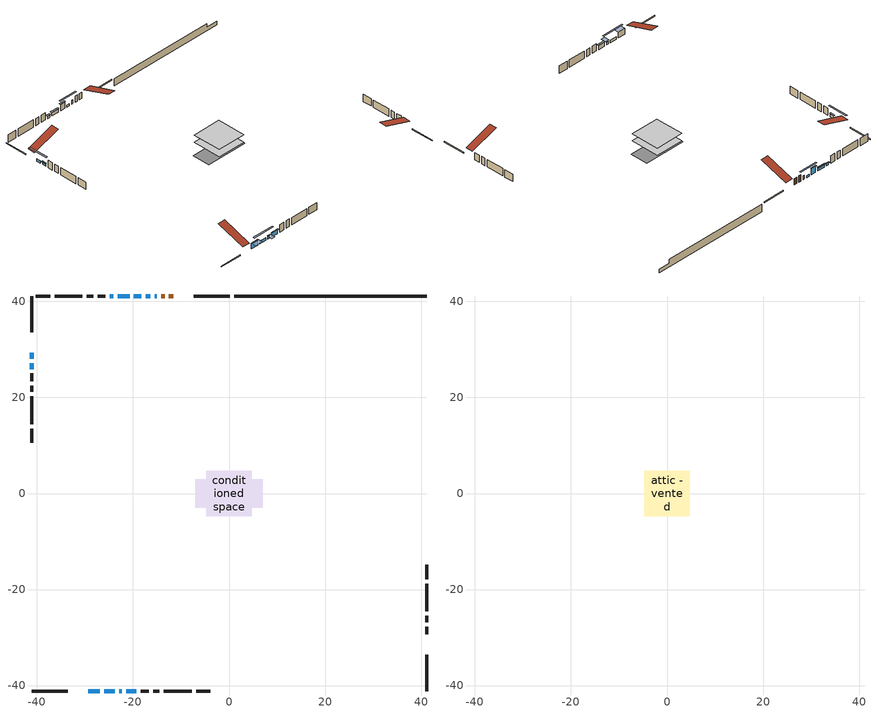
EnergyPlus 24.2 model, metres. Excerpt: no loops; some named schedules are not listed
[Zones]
conditioned space
 floor outside (Floor1 construction): -0.81,-0.81 -0.81,0.81 0.81,0.81 0.81,-0.81 z0.79
 floor adiabatic (AdiabaticFloorConstruction): -4.78,-4.78 -4.78,4.78 4.78,4.78 4.78,-4.78 z0.79
 floor foundation (Slab1 construction): -7.03,-2.98 -7.03,2.98 7.03,2.98 7.03,-2.98 z-1.65
 wall outside (RimJoist1 construction): 0.18,41.14 -7.33,41.14 / -41.14,-41.14 -33.63,-41.14 / -41.14,41.14 -41.14,33.63 / 41.14,-41.14 41.14,-33.63 z0.79:1.09
 wall outside (AdiabaticWallConstruction 1): -11.64,41.14 -12.5,41.14 / -13.43,41.14 -14.1,41.14 z0.79:2.82
 wall outside (AdiabaticWallConstruction): -29.32,-41.14 -26.93,-41.14 z0.79:2.72; -15.03,41.14 -15.45,41.14 z0.79:2.01; -16.38,41.14 -17.34,41.14 z0.79:1.43; -26.01,-41.14 -23.82,-41.14 z0.79:1.65; -41.14,29.32 -41.14,28.08 z0.79:1.58; -22.9,-41.14 -22.34,-41.14 z0.79:1.71; -18.27,41.14 -19.8,41.14 z0.79:2.82; -20.72,41.14 -23.21,41.14 z0.79:1.83; -24.14,41.14 -24.85,41.14 z0.79:1.5; -21.41,-41.14 -19.27,-41.14 z0.79:2.06; -41.14,27.15 -41.14,25.93 z0.79:1.68
 wall outside (Wall1 construction): -25.78,41.14 -27.38,41.14 / -18.35,-41.14 -16.74,-41.14 / -41.14,25 -41.14,23.4 / 41.14,-29.32 41.14,-27.72 z0.79:3.23
 wall outside (Wall2 construction): -28.31,41.14 -29.6,41.14 / -15.81,-41.14 -14.52,-41.14 / -41.14,22.47 -41.14,21.18 / 41.14,-26.79 41.14,-25.5 z0.79:3.23
 wall outside (Wall3 construction): -30.53,41.14 -36.34,41.14 / -13.59,-41.14 -7.79,-41.14 / -41.14,20.25 -41.14,14.44 / 41.14,-24.57 41.14,-18.76 z0.79:3.23
 wall outside (Wall4 construction): -37.27,41.14 -40.21,41.14 / -6.86,-41.14 -3.91,-41.14 / -41.14,13.51 -41.14,10.57 / 41.14,-17.83 41.14,-14.89 z0.79:3.23
 wall foundation (FoundationWall1 construction): 1.11,41.14,-1.65 1.11,41.14,0.79 37.14,41.14,0.79 37.14,41.14,-0.42 41.14,41.14,-0.42 41.14,41.14,-1.65
 window (WindowConstruction): -29.32,-41.14 -26.93,-41.14 z0.79:2.72
 window (WindowConstruction 10): -15.03,41.14 -15.45,41.14 z0.79:2.01
 window (WindowConstruction 7): -16.38,41.14 -17.34,41.14 z0.79:1.42
 window (WindowConstruction 8): -26.01,-41.14 -23.82,-41.14 z0.79:1.65
 window (WindowConstruction 9): -41.14,29.32 -41.14,28.08 z0.79:1.58
 window (WindowConstruction 6): -22.89,-41.14 -22.34,-41.14 z0.79:1.7
 window (WindowConstruction 1): -18.27,41.14 -19.8,41.14 z0.79:2.82
 window (WindowConstruction 2): -20.72,41.14 -23.21,41.14 z0.79:1.83
 window (WindowConstruction 3): -24.14,41.14 -24.85,41.14 z0.79:1.5
 window (WindowConstruction 4): -21.41,-41.14 -19.28,-41.14 z0.79:2.06
 window (WindowConstruction 5): -41.14,27.15 -41.14,25.93 z0.79:1.68
 door (Door): -11.64,41.14 -12.5,41.14 z0.79:2.82
 door (Door 1): -13.43,41.14 -14.1,41.14 z0.79:2.82
 ceiling adiabatic (AdiabaticFloorConstruction): 4.78,-4.78 4.78,4.78 -4.78,4.78 -4.78,-4.78 z0.79
attic - vented
 floor to conditioned space (Floor2 construction Reversed): -4.78,-4.78 -4.78,4.78 4.78,4.78 4.78,-4.78 z3.23
 roof outside (Roof1 construction): -10.71,41.14,3.23 -10.71,31.82,6.33 -8.26,31.82,6.33 -8.26,41.14,3.23; -30.25,-41.14,3.23 -30.25,-31.82,6.33 -32.71,-31.82,6.33 -32.71,-41.14,3.23; -41.14,30.25,3.23 -31.82,30.25,6.33 -31.82,32.71,6.33 -41.14,32.71,3.23; 41.14,-30.25,3.23 31.82,-30.25,6.33 31.82,-32.71,6.33 41.14,-32.71,3.23
shading: -26.89,-41.14 -29.37,-41.14 -29.37,-42.85 -26.89,-42.85 z2.77; -19.98,41.14 -13.74,41.14 -13.74,41.55 -19.98,41.55 z4.06; -21.18,-41.14 -28.65,-41.14 -28.65,-41.55 -21.18,-41.55 z4.29; -41.14,25.44 -41.14,31.96 -41.55,31.96 -41.55,25.44 z4.22; -22.04,-41.14 -23.19,-41.14 -23.19,-42.87 -22.04,-42.87 z2; -20,41.14 -18.07,41.14 -18.07,41.55 -20,41.55 z3.02; -23.41,41.14 -20.52,41.14 -20.52,41.55 -23.41,41.55 z2.03; -25.05,41.14 -23.94,41.14 -23.94,41.55 -25.05,41.55 z1.7; -19.07,-41.14 -21.61,-41.14 -21.61,-41.55 -19.07,-41.55 z2.26; -41.14,25.73 -41.14,27.35 -41.55,27.35 -41.55,25.73 z1.88
[Building]
Building 1: Terrain=Suburbs
[Site:Location]
Erieau AUT_ON: Latitude {deg}=42.25; Longitude {deg}=-81.9; Time Zone {hr}=-5; Elevation {m}=178; Keep Site Location Information=Yes
[Site:GroundTemperature:Shallow]
5.2292, 3.30147, 3.1471, 4.0619, 7.73432, 11.3896, 14.5586, 16.5661, 16.7366, 15.1039, 12.0157, 8.47254
[Site:WaterMainsTemperature]
Calculation Method=Schedule; Temperature Schedule=mains temperature schedule
[Material] Roughness=Rough; Thermal Absorptance=0.9
Name | Thickness {m} | Conductivity {W/m-K} | Density {kg/m3} | Specific Heat {J/kg-K} | Solar Absorptance | Visible Absorptance
asphalt or fiberglass shingles | 0.00635 | 0.162714 | 1121.4 | 1465.45 | 0.4 | 0.4
ceiling stud and cavity | 0.1397 | 0.0760664 | 65.682 | 1177.47 | 0.7 | 0.7
concrete 4.0 in. | 0.1016 | 1.803125 | 2242.8 | 837.4 | 0.7 | 0.7
concrete 8.0 in. | 0.2032 | 1.803125 | 2242.8 | 837.4 | 0.7 | 0.7
door material | 0.04445 | 0.0451087 | 512.64 | 1214.23 | 0.7 | 0.7
exterior vertical ins | 0.010403 | 0.029427 | 32.04 | 1214.23 | 0.7 | 0.7
floor covering | 0.0127 | 0.0433444 | 54.468 | 1339.84 | 0.6 | 0.6
floor rigid ins | 0.051816 | 0.029427 | 32.04 | 1214.23 | 0.7 | 0.7
floor rigid ins 1; wall rigid ins | 0.512978 | 0.029427 | 32.04 | 1214.23 | 0.7 | 0.7
floor stud and cavity | 0.1397 | 0.226551 | 92.3553 | 1139.71 | 0.7 | 0.7
floor stud and cavity 1 | 0.1397 | 1.75129 | 37.0049 | 1207.88 | 0.7 | 0.7
furniture material conditioned space 1 | 0.1524 | 0.115458 | 640.8 | 1214.23 | 0.6 | 0.6
gypsum board | 0.0127 | 0.160291 | 801 | 837.4 | 0.6 | 0.6
gypsum board 1 | 0.0127 | 0.160291 | 801 | 837.4 | 0.7 | 0.7
osb sheathing 0.5 in. | 0.0127 | 0.115458 | 512.64 | 1214.23 | 0.7 | 0.7
osb sheathing 0.75 in. | 0.01905 | 0.115458 | 512.64 | 1214.23 | 0.7 | 0.7
osb sheathing 2.0 in. | 0.0508 | 0.115458 | 512.64 | 1214.23 | 0.7 | 0.7
rim joist stud and cavity | 0.0508 | 0.0296634 | 125.044 | 1163.47 | 0.6 | 0.6
wall stud and cavity | 0.1397 | 0.113179 | 139.0536 | 1170.24 | 0.7 | 0.7
wall stud and cavity 1 | 0.1397 | 0.0912985 | 139.0536 | 1170.24 | 0.7 | 0.7
wall stud and cavity 2 | 0.1397 | 0.0944506 | 139.0536 | 1170.24 | 0.7 | 0.7
wall stud and cavity 3 | 0.1397 | 0.092644 | 139.0536 | 1170.24 | 0.7 | 0.7
wall stud and cavity 4 | 0.0889 | 0.380278 | 52.3479 | 1209.89 | 0.7 | 0.7
wall stud and cavity 5 | 0.0889 | 0.391764 | 83.0341 | 1211.67 | 0.7 | 0.7
wood siding | 0.0254 | 0.102417 | 544.68 | 1172.36 | 0.4 | 0.4
wood siding 1; wood siding 2; wood siding 3 | 0.0254 | 0.102417 | 544.68 | 1172.36 | 0.7 | 0.7
[WindowMaterial:SimpleGlazingSystem]
Name | U-Factor {W/m2-K} | Solar Heat Gain Coefficient
WindowMaterial | 2.87647 | 0.71
WindowMaterial 1 | 2.98606 | 0.58
WindowMaterial 10 | 2.986628 | 0.6
WindowMaterial 2 | 2.2729 | 0.55
WindowMaterial 3 | 2.62664 | 0.42
WindowMaterial 4 | 2.37454 | 0.52
WindowMaterial 5 | 2.30924 | 0.54
WindowMaterial 6 | 2.33479 | 0.56
WindowMaterial 7 | 2.546583 | 0.45
WindowMaterial 8 | 2.333658 | 0.53
WindowMaterial 9 | 2.21896 | 0.6
[Construction]
AdiabaticFloorConstruction: floor stud and cavity 1, floor rigid ins 1, osb sheathing 0.75 in., floor covering
AdiabaticWallConstruction: wood siding 2, wall rigid ins, wall stud and cavity 4, gypsum board
AdiabaticWallConstruction 1: wood siding 3, wall rigid ins, wall stud and cavity 4, gypsum board
Door; Door 1: door material
Floor1 construction: floor stud and cavity, floor rigid ins, osb sheathing 0.75 in., floor covering
Floor2 construction Reversed: gypsum board, ceiling stud and cavity
FoundationWall1 construction: concrete 8.0 in., gypsum board 1
furniture construction conditioned space 1: furniture material conditioned space 1
PartitionWallConstruction: gypsum board, wall stud and cavity 5, gypsum board
RimJoist1 construction: wood siding 1, osb sheathing 2.0 in., rim joist stud and cavity
Roof1 construction: asphalt or fiberglass shingles
Slab1 construction: concrete 4.0 in.
Wall1 construction: wood siding, osb sheathing 0.5 in., wall stud and cavity, gypsum board
Wall2 construction: wood siding, osb sheathing 0.5 in., wall stud and cavity 1, gypsum board
Wall3 construction: wood siding, osb sheathing 0.5 in., wall stud and cavity 2, gypsum board
Wall4 construction: wood siding, osb sheathing 0.5 in., wall stud and cavity 3, gypsum board
WindowConstruction: WindowMaterial
WindowConstruction 1: WindowMaterial 1
WindowConstruction 10: WindowMaterial 10
WindowConstruction 2: WindowMaterial 2
WindowConstruction 3: WindowMaterial 3
WindowConstruction 4: WindowMaterial 4
WindowConstruction 5: WindowMaterial 5
WindowConstruction 6: WindowMaterial 6
WindowConstruction 7: WindowMaterial 7
WindowConstruction 8: WindowMaterial 8
WindowConstruction 9: WindowMaterial 9
[Zone] Multiplier=1; Part of Total Floor Area=Yes
Name | Volume {m3}
attic - vented | 46.107
conditioned space | 427.2
[Space]
Name | Zone | Volume {m3}
attic - vented 1 | attic - vented | 46.107
conditioned space 1 | conditioned space | 427.2
[ZoneInfiltration:EffectiveLeakageArea]
infil attic - vented 1: Zone or Space=attic - vented 1; Schedule=Always On Discrete; Effective Air Leakage Area {cm2}=4390.56; Stack Coefficient=0.000215925; Wind Coefficient=9.92822e-06
[ZoneMixing]
whole house fan mix: Zone or Space=attic - vented; Schedule=Always On Continuous; Design Flow Rate Calculation Method=Flow/Zone; Design Flow Rate {m3/s}=0; Source Zone or Space=conditioned space
[SurfaceProperty:ExposedFoundationPerimeter]
Slab1: Exposed Perimeter Calculation Method=TotalExposedPerimeter; Total Exposed Perimeter {m}=40.032
[InternalMass] Zone or ZoneList=conditioned space; Space or SpaceList=conditioned space 1
Name | Construction | Surface Area {m2}
furniture mass conditioned space 1 | furniture construction conditioned space 1 | 71.1282
partition wall mass | PartitionWallConstruction | 177.821
[Lights]
interior lighting: Zone or ZoneList or Space or SpaceList=conditioned space 1; Schedule=interior lighting schedule; Design Level Calculation Method=LightingLevel; Lighting Level {W}=343.2; Return Air Fraction=0; Fraction Radiant=0.6; Fraction Visible=0.2; Fraction Replaceable=1
[People]
occupants: Zone or ZoneList or Space or SpaceList=conditioned space 1; Number of People Schedule=occupants schedule; Number of People Calculation Method=People; Number of People=3; Fraction Radiant=0.314171; Sensible Heat Fraction=0.56303; Activity Level Schedule=occupants activity schedule; Carbon Dioxide Generation Rate {m3/s-W}=0; Enable ASHRAE 55 Comfort Warnings=No; Mean Radiant Temperature Calculation Type=EnclosureAveraged
[ElectricEquipment] Zone or ZoneList or Space or SpaceList=conditioned space 1; Design Level Calculation Method=EquipmentLevel
Name | Schedule | Design Level {W} | Fraction Latent | Fraction Radiant | Fraction Lost
clothes dryer | clothes dryer schedule | 140.772 | 0.015 | 0.081 | 0.85
clothes washer | clothes washer schedule | 32.1985 | 0.03 | 0.162 | 0.7
cooking range | cooking range schedule | 215.147 | 0.08 | 0.432 | 0.2
dishwasher | dishwasher schedule | 66.8632 | 0.3 | 0.18 | 0.4
fridge | fridge schedule | 72.9452 | 0 | 0.6 | 0
mech vent bath fan 0 | mech vent bath fan 0 schedule | 50.2 | 0 | 0 | 1
mech vent house fan | mech vent house fan schedule | 0 | 0 | 0 | 1
mech vent house fan cfis | mech vent house fan cfis schedule | 0 | 0 | 0 | 0
mech vent range fan 0 | mech vent range fan 0 schedule | 57 | 0 | 0 | 1
misc plug loads | misc plug loads schedule | 494.7 | 0.045 | 0.513 | 0.1
whole house fan | Always On Discrete | 0 | 0 | 0 | 1
[OtherEquipment] Zone or ZoneList or Space or SpaceList=conditioned space 1; Design Level Calculation Method=EquipmentLevel
Name | Fuel Type | Schedule | Design Level {W} | Fraction Latent | Fraction Radiant | Fraction Lost
clothes dryer 1 | Electricity | clothes dryer schedule | 0 | 0.015 | 0.081 | 0.85
cooking range 1 | Electricity | cooking range schedule | 0 | 0.08 | 0.432 | 0.2
general water use latent | None | general water use schedule | 62.594 | 1 | 0 | 0
general water use sensible | None | general water use schedule | -61.6891 | 0 | 0.6 | 0
mech vent house fan latent load | None | Always On Discrete | 0 | 1 | 0 | 0
mech vent house fan sensible load | None | Always On Discrete | 0 | 0 | 0 | 0
water heater energy adjustment1 | NaturalGas | Always On Discrete | 0.01 | 0 | 0 | 1
[ZoneInfiltration:DesignFlowRate] Zone or ZoneList or Space or SpaceList=conditioned space 1; Schedule=Always On Discrete; Design Flow Rate Calculation Method=Flow/Zone; Design Flow Rate {m3/s}=0
infil flow; natural vent flow; whole house fan flow
[Foundation:Kiva]
Foundation Kiva 1: Initial Indoor Air Temperature {C}=18; Wall Height Above Grade {m}=0.789981; Wall Depth Below Slab {m}=0.2032; Custom Block Material Name 1=exterior vertical ins; Custom Block Depth 1 {m}=2.43998; Custom Block X Position 1 {m}=0.2159; Custom Block Z Position 1 {m}=0
[Foundation:Kiva:Settings]
Soil Conductivity {W/m-K}=0.849921; Soil Density {kg/m3}=1842.3; Soil Specific Heat {J/kg-K}=418.7; Ground Solar Absorptivity=0.9; Ground Thermal Absorptivity=0.9; Ground Surface Roughness {m}=0.03; Far-Field Width {m}=40; Deep-Ground Boundary Condition=ZeroFlux; Deep-Ground Depth {m}=40; Minimum Cell Dimension {m}=0.2; Maximum Cell Growth Coefficient=3; Simulation Timestep=Timestep
[Exterior:Lights]
exterior lighting: Schedule=exterior lighting schedule; Design Level {W}=75.6
[Schedule:Constant]
Name | Hourly Value
Always On Continuous; mech vent house fan schedule; mech vent house fan cfis schedule; Always On Discrete | 1
occupants activity schedule | 117.228
fridge schedule | 0
[Schedule:Week:Daily]
interior lighting schedule Week Rule - Jan1-Jan27: interior lighting schedule day, interior lighting schedule day, interior lighting schedule day, interior lighting schedule day, interior lighting schedule day, interior lighting schedule day, interior lighting schedule day, interior lighting schedule default day, interior lighting schedule default day, interior lighting schedule default day, interior lighting schedule default day, interior lighting schedule default day
interior lighting schedule Week Rule - Jan28-Feb3: interior lighting schedule day, interior lighting schedule day, interior lighting schedule day, interior lighting schedule day, interior lighting schedule day 1, interior lighting schedule day 1, interior lighting schedule day 1, interior lighting schedule default day, interior lighting schedule default day, interior lighting schedule default day, interior lighting schedule default day, interior lighting schedule default day
interior lighting schedule Week Rule - Feb4-Feb24: interior lighting schedule day 1, interior lighting schedule day 1, interior lighting schedule day 1, interior lighting schedule day 1, interior lighting schedule day 1, interior lighting schedule day 1, interior lighting schedule day 1, interior lighting schedule default day, interior lighting schedule default day, interior lighting schedule default day, interior lighting schedule default day, interior lighting schedule default day
interior lighting schedule Week Rule - Feb25-Mar3: interior lighting schedule day 1, interior lighting schedule day 1, interior lighting schedule day 1, interior lighting schedule day 1, interior lighting schedule day 2, interior lighting schedule day 2, interior lighting schedule day 2, interior lighting schedule default day, interior lighting schedule default day, interior lighting schedule default day, interior lighting schedule default day, interior lighting schedule default day
interior lighting schedule Week Rule - Mar4-Mar31: interior lighting schedule day 2, interior lighting schedule day 2, interior lighting schedule day 2, interior lighting schedule day 2, interior lighting schedule day 2, interior lighting schedule day 2, interior lighting schedule day 2, interior lighting schedule default day, interior lighting schedule default day, interior lighting schedule default day, interior lighting schedule default day, interior lighting schedule default day
interior lighting schedule Week Rule - Apr1-Apr28: interior lighting schedule day 3, interior lighting schedule day 3, interior lighting schedule day 3, interior lighting schedule day 3, interior lighting schedule day 3, interior lighting schedule day 3, interior lighting schedule day 3, interior lighting schedule default day, interior lighting schedule default day, interior lighting schedule default day, interior lighting schedule default day, interior lighting schedule default day
interior lighting schedule Week Rule - Apr29-May5: interior lighting schedule day 3, interior lighting schedule day 3, interior lighting schedule day 4, interior lighting schedule day 4, interior lighting schedule day 4, interior lighting schedule day 4, interior lighting schedule day 4, interior lighting schedule default day, interior lighting schedule default day, interior lighting schedule default day, interior lighting schedule default day, interior lighting schedule default day
interior lighting schedule Week Rule - May6-May26: interior lighting schedule day 4, interior lighting schedule day 4, interior lighting schedule day 4, interior lighting schedule day 4, interior lighting schedule day 4, interior lighting schedule day 4, interior lighting schedule day 4, interior lighting schedule default day, interior lighting schedule default day, interior lighting schedule default day, interior lighting schedule default day, interior lighting schedule default day
interior lighting schedule Week Rule - May27-Jun2: interior lighting schedule day 4, interior lighting schedule day 4, interior lighting schedule day 4, interior lighting schedule day 4, interior lighting schedule day 4, interior lighting schedule day 5, interior lighting schedule day 5, interior lighting schedule default day, interior lighting schedule default day, interior lighting schedule default day, interior lighting schedule default day, interior lighting schedule default day
interior lighting schedule Week Rule - Jun3-Jun30: interior lighting schedule day 5, interior lighting schedule day 5, interior lighting schedule day 5, interior lighting schedule day 5, interior lighting schedule day 5, interior lighting schedule day 5, interior lighting schedule day 5, interior lighting schedule default day, interior lighting schedule default day, interior lighting schedule default day, interior lighting schedule default day, interior lighting schedule default day
interior lighting schedule Week Rule - Jul1-Jul28: interior lighting schedule day 6, interior lighting schedule day 6, interior lighting schedule day 6, interior lighting schedule day 6, interior lighting schedule day 6, interior lighting schedule day 6, interior lighting schedule day 6, interior lighting schedule default day, interior lighting schedule default day, interior lighting schedule default day, interior lighting schedule default day, interior lighting schedule default day
interior lighting schedule Week Rule - Jul29-Aug4: interior lighting schedule day 6, interior lighting schedule day 6, interior lighting schedule day 6, interior lighting schedule day 7, interior lighting schedule day 7, interior lighting schedule day 7, interior lighting schedule day 7, interior lighting schedule default day, interior lighting schedule default day, interior lighting schedule default day, interior lighting schedule default day, interior lighting schedule default day
interior lighting schedule Week Rule - Aug5-Aug25: interior lighting schedule day 7, interior lighting schedule day 7, interior lighting schedule day 7, interior lighting schedule day 7, interior lighting schedule day 7, interior lighting schedule day 7, interior lighting schedule day 7, interior lighting schedule default day, interior lighting schedule default day, interior lighting schedule default day, interior lighting schedule default day, interior lighting schedule default day
interior lighting schedule Week Rule - Aug26-Sep1: interior lighting schedule day 7, interior lighting schedule day 7, interior lighting schedule day 7, interior lighting schedule day 7, interior lighting schedule day 7, interior lighting schedule day 7, interior lighting schedule day 8, interior lighting schedule default day, interior lighting schedule default day, interior lighting schedule default day, interior lighting schedule default day, interior lighting schedule default day
interior lighting schedule Week Rule - Sep2-Sep29: interior lighting schedule day 8, interior lighting schedule day 8, interior lighting schedule day 8, interior lighting schedule day 8, interior lighting schedule day 8, interior lighting schedule day 8, interior lighting schedule day 8, interior lighting schedule default day, interior lighting schedule default day, interior lighting schedule default day, interior lighting schedule default day, interior lighting schedule default day
interior lighting schedule Week Rule - Sep30-Oct6: interior lighting schedule day 8, interior lighting schedule day 9, interior lighting schedule day 9, interior lighting schedule day 9, interior lighting schedule day 9, interior lighting schedule day 9, interior lighting schedule day 9, interior lighting schedule default day, interior lighting schedule default day, interior lighting schedule default day, interior lighting schedule default day, interior lighting schedule default day
interior lighting schedule Week Rule - Oct7-Oct27: interior lighting schedule day 9, interior lighting schedule day 9, interior lighting schedule day 9, interior lighting schedule day 9, interior lighting schedule day 9, interior lighting schedule day 9, interior lighting schedule day 9, interior lighting schedule default day, interior lighting schedule default day, interior lighting schedule default day, interior lighting schedule default day, interior lighting schedule default day
interior lighting schedule Week Rule - Oct28-Nov3: interior lighting schedule day 9, interior lighting schedule day 9, interior lighting schedule day 9, interior lighting schedule day 9, interior lighting schedule day 10, interior lighting schedule day 10, interior lighting schedule day 10, interior lighting schedule default day, interior lighting schedule default day, interior lighting schedule default day, interior lighting schedule default day, interior lighting schedule default day
interior lighting schedule Week Rule - Nov4-Nov24: interior lighting schedule day 10, interior lighting schedule day 10, interior lighting schedule day 10, interior lighting schedule day 10, interior lighting schedule day 10, interior lighting schedule day 10, interior lighting schedule day 10, interior lighting schedule default day, interior lighting schedule default day, interior lighting schedule default day, interior lighting schedule default day, interior lighting schedule default day
interior lighting schedule Week Rule - Nov25-Dec1: interior lighting schedule day 10, interior lighting schedule day 10, interior lighting schedule day 10, interior lighting schedule day 10, interior lighting schedule day 10, interior lighting schedule day 10, interior lighting schedule day 11, interior lighting schedule default day, interior lighting schedule default day, interior lighting schedule default day, interior lighting schedule default day, interior lighting schedule default day
interior lighting schedule Week Rule - Dec2-Dec31: interior lighting schedule day 11, interior lighting schedule day 11, interior lighting schedule day 11, interior lighting schedule day 11, interior lighting schedule day 11, interior lighting schedule day 11, interior lighting schedule day 11, interior lighting schedule default day, interior lighting schedule default day, interior lighting schedule default day, interior lighting schedule default day, interior lighting schedule default day
occupants schedule Week Rule - Jan1-Dec31: occupants schedule day, occupants schedule day, occupants schedule day, occupants schedule day, occupants schedule day, occupants schedule day, occupants schedule day, occupants schedule default day, occupants schedule default day, occupants schedule default day, occupants schedule default day, occupants schedule default day
clothes dryer schedule Week Rule - Jan1-Dec31: clothes dryer schedule day, clothes dryer schedule day, clothes dryer schedule day, clothes dryer schedule day, clothes dryer schedule day, clothes dryer schedule day, clothes dryer schedule day, clothes dryer schedule default day, clothes dryer schedule default day, clothes dryer schedule default day, clothes dryer schedule default day, clothes dryer schedule default day
clothes washer schedule Week Rule - Jan1-Dec31: clothes washer schedule day, clothes washer schedule day, clothes washer schedule day, clothes washer schedule day, clothes washer schedule day, clothes washer schedule day, clothes washer schedule day, clothes washer schedule default day, clothes washer schedule default day, clothes washer schedule default day, clothes washer schedule default day, clothes washer schedule default day
cooking range schedule Week Rule - Jan1-Dec31: cooking range schedule day, cooking range schedule day, cooking range schedule day, cooking range schedule day, cooking range schedule day, cooking range schedule day, cooking range schedule day, cooking range schedule default day, cooking range schedule default day, cooking range schedule default day, cooking range schedule default day, cooking range schedule default day
dishwasher schedule Week Rule - Jan1-Dec31: dishwasher schedule day, dishwasher schedule day, dishwasher schedule day, dishwasher schedule day, dishwasher schedule day, dishwasher schedule day, dishwasher schedule day, dishwasher schedule default day, dishwasher schedule default day, dishwasher schedule default day, dishwasher schedule default day, dishwasher schedule default day
mech vent bath fan 0 schedule Week Rule - Jan1-Dec31: mech vent bath fan 0 schedule day, mech vent bath fan 0 schedule day, mech vent bath fan 0 schedule day, mech vent bath fan 0 schedule day, mech vent bath fan 0 schedule day, mech vent bath fan 0 schedule day, mech vent bath fan 0 schedule day, mech vent bath fan 0 schedule default day, mech vent bath fan 0 schedule default day, mech vent bath fan 0 schedule default day, mech vent bath fan 0 schedule default day, mech vent bath fan 0 schedule default day
mech vent range fan 0 schedule Week Rule - Jan1-Dec31: mech vent range fan 0 schedule day, mech vent range fan 0 schedule day, mech vent range fan 0 schedule day, mech vent range fan 0 schedule day, mech vent range fan 0 schedule day, mech vent range fan 0 schedule day, mech vent range fan 0 schedule day, mech vent range fan 0 schedule default day, mech vent range fan 0 schedule default day, mech vent range fan 0 schedule default day, mech vent range fan 0 schedule default day, mech vent range fan 0 schedule default day
misc plug loads schedule Week Rule - Jan1-Dec31: misc plug loads schedule day, misc plug loads schedule day, misc plug loads schedule day, misc plug loads schedule day, misc plug loads schedule day, misc plug loads schedule day, misc plug loads schedule day, misc plug loads schedule default day, misc plug loads schedule default day, misc plug loads schedule default day, misc plug loads schedule default day, misc plug loads schedule default day
general water use schedule Week Rule - Jan1-Dec31: general water use schedule day, general water use schedule day, general water use schedule day, general water use schedule day, general water use schedule day, general water use schedule day, general water use schedule day, general water use schedule default day, general water use schedule default day, general water use schedule default day, general water use schedule default day, general water use schedule default day
exterior lighting schedule Week Rule - Jan1-Jan27: exterior lighting schedule day, exterior lighting schedule day, exterior lighting schedule day, exterior lighting schedule day, exterior lighting schedule day, exterior lighting schedule day, exterior lighting schedule day, exterior lighting schedule default day, exterior lighting schedule default day, exterior lighting schedule default day, exterior lighting schedule default day, exterior lighting schedule default day
exterior lighting schedule Week Rule - Jan28-Feb3: exterior lighting schedule day, exterior lighting schedule day, exterior lighting schedule day, exterior lighting schedule day, exterior lighting schedule day 1, exterior lighting schedule day 1, exterior lighting schedule day 1, exterior lighting schedule default day, exterior lighting schedule default day, exterior lighting schedule default day, exterior lighting schedule default day, exterior lighting schedule default day
exterior lighting schedule Week Rule - Feb4-Feb24: exterior lighting schedule day 1, exterior lighting schedule day 1, exterior lighting schedule day 1, exterior lighting schedule day 1, exterior lighting schedule day 1, exterior lighting schedule day 1, exterior lighting schedule day 1, exterior lighting schedule default day, exterior lighting schedule default day, exterior lighting schedule default day, exterior lighting schedule default day, exterior lighting schedule default day
exterior lighting schedule Week Rule - Feb25-Mar3: exterior lighting schedule day 1, exterior lighting schedule day 1, exterior lighting schedule day 1, exterior lighting schedule day 1, exterior lighting schedule day 2, exterior lighting schedule day 2, exterior lighting schedule day 2, exterior lighting schedule default day, exterior lighting schedule default day, exterior lighting schedule default day, exterior lighting schedule default day, exterior lighting schedule default day
exterior lighting schedule Week Rule - Mar4-Mar31: exterior lighting schedule day 2, exterior lighting schedule day 2, exterior lighting schedule day 2, exterior lighting schedule day 2, exterior lighting schedule day 2, exterior lighting schedule day 2, exterior lighting schedule day 2, exterior lighting schedule default day, exterior lighting schedule default day, exterior lighting schedule default day, exterior lighting schedule default day, exterior lighting schedule default day
exterior lighting schedule Week Rule - Apr1-Apr28: exterior lighting schedule day 3, exterior lighting schedule day 3, exterior lighting schedule day 3, exterior lighting schedule day 3, exterior lighting schedule day 3, exterior lighting schedule day 3, exterior lighting schedule day 3, exterior lighting schedule default day, exterior lighting schedule default day, exterior lighting schedule default day, exterior lighting schedule default day, exterior lighting schedule default day
exterior lighting schedule Week Rule - Apr29-May5: exterior lighting schedule day 3, exterior lighting schedule day 3, exterior lighting schedule day 4, exterior lighting schedule day 4, exterior lighting schedule day 4, exterior lighting schedule day 4, exterior lighting schedule day 4, exterior lighting schedule default day, exterior lighting schedule default day, exterior lighting schedule default day, exterior lighting schedule default day, exterior lighting schedule default day
exterior lighting schedule Week Rule - May6-May26: exterior lighting schedule day 4, exterior lighting schedule day 4, exterior lighting schedule day 4, exterior lighting schedule day 4, exterior lighting schedule day 4, exterior lighting schedule day 4, exterior lighting schedule day 4, exterior lighting schedule default day, exterior lighting schedule default day, exterior lighting schedule default day, exterior lighting schedule default day, exterior lighting schedule default day
exterior lighting schedule Week Rule - May27-Jun2: exterior lighting schedule day 4, exterior lighting schedule day 4, exterior lighting schedule day 4, exterior lighting schedule day 4, exterior lighting schedule day 4, exterior lighting schedule day 5, exterior lighting schedule day 5, exterior lighting schedule default day, exterior lighting schedule default day, exterior lighting schedule default day, exterior lighting schedule default day, exterior lighting schedule default day
exterior lighting schedule Week Rule - Jun3-Jun30: exterior lighting schedule day 5, exterior lighting schedule day 5, exterior lighting schedule day 5, exterior lighting schedule day 5, exterior lighting schedule day 5, exterior lighting schedule day 5, exterior lighting schedule day 5, exterior lighting schedule default day, exterior lighting schedule default day, exterior lighting schedule default day, exterior lighting schedule default day, exterior lighting schedule default day
exterior lighting schedule Week Rule - Jul1-Jul28: exterior lighting schedule day 6, exterior lighting schedule day 6, exterior lighting schedule day 6, exterior lighting schedule day 6, exterior lighting schedule day 6, exterior lighting schedule day 6, exterior lighting schedule day 6, exterior lighting schedule default day, exterior lighting schedule default day, exterior lighting schedule default day, exterior lighting schedule default day, exterior lighting schedule default day
exterior lighting schedule Week Rule - Jul29-Aug4: exterior lighting schedule day 6, exterior lighting schedule day 6, exterior lighting schedule day 6, exterior lighting schedule day 7, exterior lighting schedule day 7, exterior lighting schedule day 7, exterior lighting schedule day 7, exterior lighting schedule default day, exterior lighting schedule default day, exterior lighting schedule default day, exterior lighting schedule default day, exterior lighting schedule default day
exterior lighting schedule Week Rule - Aug5-Aug25: exterior lighting schedule day 7, exterior lighting schedule day 7, exterior lighting schedule day 7, exterior lighting schedule day 7, exterior lighting schedule day 7, exterior lighting schedule day 7, exterior lighting schedule day 7, exterior lighting schedule default day, exterior lighting schedule default day, exterior lighting schedule default day, exterior lighting schedule default day, exterior lighting schedule default day
exterior lighting schedule Week Rule - Aug26-Sep1: exterior lighting schedule day 7, exterior lighting schedule day 7, exterior lighting schedule day 7, exterior lighting schedule day 7, exterior lighting schedule day 7, exterior lighting schedule day 7, exterior lighting schedule day 8, exterior lighting schedule default day, exterior lighting schedule default day, exterior lighting schedule default day, exterior lighting schedule default day, exterior lighting schedule default day
exterior lighting schedule Week Rule - Sep2-Sep29: exterior lighting schedule day 8, exterior lighting schedule day 8, exterior lighting schedule day 8, exterior lighting schedule day 8, exterior lighting schedule day 8, exterior lighting schedule day 8, exterior lighting schedule day 8, exterior lighting schedule default day, exterior lighting schedule default day, exterior lighting schedule default day, exterior lighting schedule default day, exterior lighting schedule default day
[Schedule:Year]
interior lighting schedule: interior lighting schedule Week Rule - Jan1-Jan27, 1, 1, 1, 27, interior lighting schedule Week Rule - Jan28-Feb3, 1, 28, 2, 3, interior lighting schedule Week Rule - Feb4-Feb24, 2, 4, 2, 24, interior lighting schedule Week Rule - Feb25-Mar3, 2, 25, 3, 3, interior lighting schedule Week Rule - Mar4-Mar31, 3, 4, 3, 31, interior lighting schedule Week Rule - Apr1-Apr28, 4, 1, 4, 28, interior lighting schedule Week Rule - Apr29-May5, 4, 29, 5, 5, interior lighting schedule Week Rule - May6-May26, 5, 6, 5, 26, interior lighting schedule Week Rule - May27-Jun2, 5, 27, 6, 2, interior lighting schedule Week Rule - Jun3-Jun30, 6, 3, 6, 30, interior lighting schedule Week Rule - Jul1-Jul28, 7, 1, 7, 28, interior lighting schedule Week Rule - Jul29-Aug4, 7, 29, 8, 4, interior lighting schedule Week Rule - Aug5-Aug25, 8, 5, 8, 25, interior lighting schedule Week Rule - Aug26-Sep1, 8, 26, 9, 1, interior lighting schedule Week Rule - Sep2-Sep29, 9, 2, 9, 29, interior lighting schedule Week Rule - Sep30-Oct6, 9, 30, 10, 6, interior lighting schedule Week Rule - Oct7-Oct27, 10, 7, 10, 27, interior lighting schedule Week Rule - Oct28-Nov3, 10, 28, 11, 3, interior lighting schedule Week Rule - Nov4-Nov24, 11, 4, 11, 24, interior lighting schedule Week Rule - Nov25-Dec1, 11, 25, 12, 1, interior lighting schedule Week Rule - Dec2-Dec31, 12, 2, 12, 31
occupants schedule: occupants schedule Week Rule - Jan1-Dec31, 1, 1, 12, 31
clothes dryer schedule: clothes dryer schedule Week Rule - Jan1-Dec31, 1, 1, 12, 31
clothes washer schedule: clothes washer schedule Week Rule - Jan1-Dec31, 1, 1, 12, 31
cooking range schedule: cooking range schedule Week Rule - Jan1-Dec31, 1, 1, 12, 31
dishwasher schedule: dishwasher schedule Week Rule - Jan1-Dec31, 1, 1, 12, 31
mech vent bath fan 0 schedule: mech vent bath fan 0 schedule Week Rule - Jan1-Dec31, 1, 1, 12, 31
mech vent range fan 0 schedule: mech vent range fan 0 schedule Week Rule - Jan1-Dec31, 1, 1, 12, 31
misc plug loads schedule: misc plug loads schedule Week Rule - Jan1-Dec31, 1, 1, 12, 31
general water use schedule: general water use schedule Week Rule - Jan1-Dec31, 1, 1, 12, 31
exterior lighting schedule: exterior lighting schedule Week Rule - Jan1-Jan27, 1, 1, 1, 27, exterior lighting schedule Week Rule - Jan28-Feb3, 1, 28, 2, 3, exterior lighting schedule Week Rule - Feb4-Feb24, 2, 4, 2, 24, exterior lighting schedule Week Rule - Feb25-Mar3, 2, 25, 3, 3, exterior lighting schedule Week Rule - Mar4-Mar31, 3, 4, 3, 31, exterior lighting schedule Week Rule - Apr1-Apr28, 4, 1, 4, 28, exterior lighting schedule Week Rule - Apr29-May5, 4, 29, 5, 5, exterior lighting schedule Week Rule - May6-May26, 5, 6, 5, 26, exterior lighting schedule Week Rule - May27-Jun2, 5, 27, 6, 2, exterior lighting schedule Week Rule - Jun3-Jun30, 6, 3, 6, 30, exterior lighting schedule Week Rule - Jul1-Jul28, 7, 1, 7, 28, exterior lighting schedule Week Rule - Jul29-Aug4, 7, 29, 8, 4, exterior lighting schedule Week Rule - Aug5-Aug25, 8, 5, 8, 25, exterior lighting schedule Week Rule - Aug26-Sep1, 8, 26, 9, 1, exterior lighting schedule Week Rule - Sep2-Sep29, 9, 2, 9, 29, exterior lighting schedule Week Rule - Sep30-Oct6, 9, 30, 10, 6, exterior lighting schedule Week Rule - Oct7-Oct27, 10, 7, 10, 27, exterior lighting schedule Week Rule - Oct28-Nov3, 10, 28, 11, 3, exterior lighting schedule Week Rule - Nov4-Nov24, 11, 4, 11, 24, exterior lighting schedule Week Rule - Nov25-Dec1, 11, 25, 12, 1, exterior lighting schedule Week Rule - Dec2-Dec31, 12, 2, 12, 31
[Schedule:Compact]
mains temperature schedule: Through: 01/01, For: AllDays, Until: 24:00, 8.89333, Through: 01/02, For: AllDays, Until: 24:00, 8.82722, Through: 01/03, For: AllDays, Until: 24:00, 8.76167, Through: 01/04, For: AllDays, Until: 24:00, 8.69778, Through: 01/05, For: AllDays, Until: 24:00, 8.635, Through: 01/06, For: AllDays, Until: 24:00, 8.57333, Through: 01/07, For: AllDays, Until: 24:00, 8.51333, Through: 01/08, For: AllDays, Until: 24:00, 8.455, Through: 01/09, For: AllDays, Until: 24:00, 8.39778, Through: 01/10, For: AllDays, Until: 24:00, 8.34167, Through: 01/11, For: AllDays, Until: 24:00, 8.28722, Through: 01/12, For: AllDays, Until: 24:00, 8.23444, Through: 01/13, For: AllDays, Until: 24:00, 8.18278, Through: 01/14, For: AllDays, Until: 24:00, 8.13222, Through: 01/15, For: AllDays, Until: 24:00, 8.08389, Through: 01/16, For: AllDays, Until: 24:00, 8.03667, Through: 01/17, For: AllDays, Until: 24:00, 7.99111, Through: 01/18, For: AllDays, Until: 24:00, 7.94667, Through: 01/19, For: AllDays, Until: 24:00, 7.90389, Through: 01/20, For: AllDays, Until: 24:00, 7.86278, Through: 01/21, For: AllDays, Until: 24:00, 7.82333, Through: 01/22, For: AllDays, Until: 24:00, 7.78556, Through: 01/23, For: AllDays, Until: 24:00, 7.74889, Through: 01/24, For: AllDays, Until: 24:00, 7.71444, Through: 01/25, For: AllDays, Until: 24:00, 7.68111, Through: 01/26, For: AllDays, Until: 24:00, 7.64944, Through: 01/27, For: AllDays, Until: 24:00, 7.61944, Through: 01/28, For: AllDays, Until: 24:00, 7.59111, Through: 01/29, For: AllDays, Until: 24:00, 7.56444, Through: 01/30, For: AllDays, Until: 24:00, 7.53944, Through: 01/31, For: AllDays, Until: 24:00, 7.51611, Through: 02/01, For: AllDays, Until: 24:00, 7.49444, Through: 02/02, For: AllDays, Until: 24:00, 7.47389, Through: 02/03, For: AllDays, Until: 24:00, 7.45556, Through: 02/04, For: AllDays, Until: 24:00, 7.43889, Through: 02/05, For: AllDays, Until: 24:00, 7.42389, Through: 02/06, For: AllDays, Until: 24:00, 7.41056, Through: 02/07, For: AllDays, Until: 24:00, 7.39889, Through: 02/08, For: AllDays, Until: 24:00, 7.38833, Through: 02/09, For: AllDays, Until: 24:00, 7.38, Through: 02/10, For: AllDays, Until: 24:00, 7.37389, Through: 02/11, For: AllDays, Until: 24:00, 7.36889, Through: 02/12, For: AllDays, Until: 24:00, 7.36556, Through: 02/13, For: AllDays, Until: 24:00, 7.36389, Through: 02/14, For: AllDays, Until: 24:00, 7.36389, Through: 02/15, For: AllDays, Until: 24:00, 7.36611, Through: 02/16, For: AllDays, Until: 24:00, 7.36944, Through: 02/17, For: AllDays, Until: 24:00, 7.375, Through: 02/18, For: AllDays, Until: 24:00, 7.38167, Through: 02/19, For: AllDays, Until: 24:00, 7.39056, Through: 02/20, For: AllDays, Until: 24:00, 7.40056, Through: 02/21, For: AllDays, Until: 24:00, 7.41278, Through: 02/22, For: AllDays, Until: 24:00, 7.42667, Through: 02/23, For: AllDays, Until: 24:00, 7.44222, Through: 02/24, For: AllDays, Until: 24:00, 7.45889, Through: 02/25, For: AllDays, Until: 24:00, 7.47778, Through: 02/26, For: AllDays, Until: 24:00, 7.49833, Through: 02/27, For: AllDays, Until: 24:00, 7.52056, Through: 02/28, For: AllDays, Until: 24:00, 7.54444, Through: 03/01, For: AllDays, Until: 24:00, 7.56944, Through: 03/02, For: AllDays, Until: 24:00, 7.59667, Through: 03/03, For: AllDays, Until: 24:00, 7.62556, Through: 03/04, For: AllDays, Until: 24:00, 7.65556, Through: 03/05, For: AllDays, Until: 24:00, 7.68778, Through: 03/06, For: AllDays, Until: 24:00, 7.72111, Through: 03/07, For: AllDays, Until: 24:00, 7.75611, Through: 03/08, For: AllDays, Until: 24:00, 7.79278, Through: 03/09, For: AllDays, Until: 24:00, 7.83111, Through: 03/10, For: AllDays, Until: 24:00, 7.87111, Through: 03/11, For: AllDays, Until: 24:00, 7.91222, Through: 03/12, For: AllDays, Until: 24:00, 7.95556, Through: 03/13, For: AllDays, Until: 24:00, 8, Through: 03/14, For: AllDays, Until: 24:00, 8.04556, Through: 03/15, For: AllDays, Until: 24:00, 8.09333, Through: 03/16, For: AllDays, Until: 24:00, 8.14222, Through: 03/17, For: AllDays, Until: 24:00, 8.19278, Through: 03/18, For: AllDays, Until: 24:00, 8.24444, Through: 03/19, For: AllDays, Until: 24:00, 8.29778, Through: 03/20, For: AllDays, Until: 24:00, 8.35278, Through: 03/21, For: AllDays, Until: 24:00, 8.40889, Through: 03/22, For: AllDays, Until: 24:00, 8.46611, Through: 03/23, For: AllDays, Until: 24:00, 8.52556, Through: 03/24, For: AllDays, Until: 24:00, 8.58556, Through: 03/25, For: AllDays, Until: 24:00, 8.64722, Through: 03/26, For: AllDays, Until: 24:00, 8.71, Through: 03/27, For: AllDays, Until: 24:00, 8.77444, Through: 03/28, For: AllDays, Until: 24:00, 8.84, Through: 03/29, For: AllDays, Until: 24:00, 8.90667, Through: 03/30, For: AllDays, Until: 24:00, 8.975, Through: 03/31, For: AllDays, Until: 24:00, 9.04389, Through: 04/01, For: AllDays, Until: 24:00, 9.11444, Through: 04/02, For: AllDays, Until: 24:00, 9.18611, Through: 04/03, For: AllDays, Until: 24:00, 9.25889, Through: 04/04, For: AllDays, Until: 24:00, 9.33278, Through: 04/05, For: AllDays, Until: 24:00, 9.40833, Through: 04/06, For: AllDays, Until: 24:00, 9.48444, Through: 04/07, For: AllDays, Until: 24:00, 9.56167, Through: 04/08, For: AllDays, Until: 24:00, 9.64, Through: 04/09, For: AllDays, Until: 24:00, 9.71889, Through: 04/10, For: AllDays, Until: 24:00, 9.79944, Through: 04/11, For: AllDays, Until: 24:00, 9.88056, Through: 04/12, For: AllDays, Until: 24:00, 9.96333, Through: 04/13, For: AllDays, Until: 24:00, 10.0461, Through: 04/14, For: AllDays, Until: 24:00, 10.1306, Through: 04/15, For: AllDays, Until: 24:00, 10.2156, Through: 04/16, For: AllDays, Until: 24:00, 10.3011, Through: 04/17, For: AllDays, Until: 24:00, 10.3878, Through: 04/18, For: AllDays, Until: 24:00, 10.4756, Through: 04/19, For: AllDays, Until: 24:00, 10.5639, Through: 04/20, For: AllDays, Until: 24:00, 10.6528, Through: 04/21, For: AllDays, Until: 24:00, 10.7422, Through: 04/22, For: AllDays, Until: 24:00, 10.8328, Through: 04/23, For: AllDays, Until: 24:00, 10.9239, Through: 04/24, For: AllDays, Until: 24:00, 11.0156, Through: 04/25, For: AllDays, Until: 24:00, 11.1083, Through: 04/26, For: AllDays, Until: 24:00, 11.2011, Through: 04/27, For: AllDays, Until: 24:00, 11.295, Through: 04/28, For: AllDays, Until: 24:00, 11.3889, Through: 04/29, For: AllDays, Until: 24:00, 11.4833, Through: 04/30, For: AllDays, Until: 24:00, 11.5783, Through: 05/01, For: AllDays, Until: 24:00, 11.6739, Through: 05/02, For: AllDays, Until: 24:00, 11.77, Through: 05/03, For: AllDays, Until: 24:00, 11.8661, Through: 05/04, For: AllDays, Until: 24:00, 11.9633, Through: 05/05, For: AllDays, Until: 24:00, 12.06, Through: 05/06, For: AllDays, Until: 24:00, 12.1578, Through: 05/07, For: AllDays, Until: 24:00, 12.255, Through: 05/08, For: AllDays, Until: 24:00, 12.3533, Through: 05/09, For: AllDays, Until: 24:00, 12.4511, Through: 05/10, For: AllDays, Until: 24:00, 12.5494, Through: 05/11, For: AllDays, Until: 24:00, 12.6483, Through: 05/12, For: AllDays, Until: 24:00, 12.7467, Through: 05/13, For: AllDays, Until: 24:00, 12.8456, Through: 05/14, For: AllDays, Until: 24:00, 12.9444, Through: 05/15, For: AllDays, Until: 24:00, 13.0433, Through: 05/16, For: AllDays, Until: 24:00, 13.1422, Through: 05/17, For: AllDays, Until: 24:00, 13.2411, Through: 05/18, For: AllDays, Until: 24:00, 13.34, Through: 05/19, For: AllDays, Until: 24:00, 13.4383, Through: 05/20, For: AllDays, Until: 24:00, 13.5372, Through: 05/21, For: AllDays, Until: 24:00, 13.6356, Through: 05/22, For: AllDays, Until: 24:00, 13.7339, Through: 05/23, For: AllDays, Until: 24:00, 13.8322, Through: 05/24, For: AllDays, Until: 24:00, 13.9306, Through: 05/25, For: AllDays, Until: 24:00, 14.0283, Through: 05/26, For: AllDays, Until: 24:00, 14.1256, Through: 05/27, For: AllDays, Until: 24:00, 14.2228, Through: 05/28, For: AllDays, Until: 24:00, 14.3194, Through: 05/29, For: AllDays, Until: 24:00, 14.4161, Through: 05/30, For: AllDays, Until: 24:00, 14.5122, Through: 05/31, For: AllDays, Until: 24:00, 14.6078, Through: 06/01, For: AllDays, Until: 24:00, 14.7033, Through: 06/02, For: AllDays, Until: 24:00, 14.7978, Through: 06/03, For: AllDays, Until: 24:00, 14.8922, Through: 06/04, For: AllDays, Until: 24:00, 14.9861, Through: 06/05, For: AllDays, Until: 24:00, 15.0789, Through: 06/06, For: AllDays, Until: 24:00, 15.1717, Through: 06/07, For: AllDays, Until: 24:00, 15.2639, Through: 06/08, For: AllDays, Until: 24:00, 15.355, Through: 06/09, For: AllDays, Until: 24:00, 15.4456, Through: 06/10, For: AllDays, Until: 24:00, 15.5356, Through: 06/11, For: AllDays, Until: 24:00, 15.625, Through: 06/12, For: AllDays, Until: 24:00, 15.7139, Through: 06/13, For: AllDays, Until: 24:00, 15.8017, Through: 06/14, For: AllDays, Until: 24:00, 15.8883, Through: 06/15, For: AllDays, Until: 24:00, 15.9744, Through: 06/16, For: AllDays, Until: 24:00, 16.06, Through: 06/17, For: AllDays, Until: 24:00, 16.1444, Through: 06/18, For: AllDays, Until: 24:00, 16.2278, Through: 06/19, For: AllDays, Until: 24:00, 16.3106, Through: 06/20, For: AllDays, Until: 24:00, 16.3922, Through: 06/21, For: AllDays, Until: 24:00, 16.4728, Through: 06/22, For: AllDays, Until: 24:00, 16.5522, Through: 06/23, For: AllDays, Until: 24:00, 16.6311, Through: 06/24, For: AllDays, Until: 24:00, 16.7089, Through: 06/25, For: AllDays, Until: 24:00, 16.7856, Through: 06/26, For: AllDays, Until: 24:00, 16.8606, Through: 06/27, For: AllDays, Until: 24:00, 16.935, Through: 06/28, For: AllDays, Until: 24:00, 17.0083, Through: 06/29, For: AllDays, Until: 24:00, 17.0806, Through: 06/30, For: AllDays, Until: 24:00, 17.1511, Through: 07/01, For: AllDays, Until: 24:00, 17.2211, Through: 07/02, For: AllDays, Until: 24:00, 17.2894, Through: 07/03, For: AllDays, Until: 24:00, 17.3567, Through: 07/04, For: AllDays, Until: 24:00, 17.4228, Through: 07/05, For: AllDays, Until: 24:00, 17.4878, Through: 07/06, For: AllDays, Until: 24:00, 17.5511, Through: 07/07, For: AllDays, Until: 24:00, 17.6133, Through: 07/08, For: AllDays, Until: 24:00, 17.6739, Through: 07/09, For: AllDays, Until: 24:00, 17.7333, Through: 07/10, For: AllDays, Until: 24:00, 17.7911, Through: 07/11, For: AllDays, Until: 24:00, 17.8478, Through: 07/12, For: AllDays, Until: 24:00, 17.9033, Through: 07/13, For: AllDays, Until: 24:00, 17.9572, Through: 07/14, For: AllDays, Until: 24:00, 18.0094, Through: 07/15, For: AllDays, Until: 24:00, 18.0606, Through: 07/16, For: AllDays, Until: 24:00, 18.11, Through: 07/17, For: AllDays, Until: 24:00, 18.1578, Through: 07/18, For: AllDays, Until: 24:00, 18.2044, Through: 07/19, For: AllDays, Until: 24:00, 18.2494, Through: 07/20, For: AllDays, Until: 24:00, 18.2928, Through: 07/21, For: AllDays, Until: 24:00, 18.335, Through: 07/22, For: AllDays, Until: 24:00, 18.3756, Through: 07/23, For: AllDays, Until: 24:00, 18.4139, Through: 07/24, For: AllDays, Until: 24:00, 18.4517, Through: 07/25, For: AllDays, Until: 24:00, 18.4872, Through: 07/26, For: AllDays, Until: 24:00, 18.5211, Through: 07/27, For: AllDays, Until: 24:00, 18.5539, Through: 07/28, For: AllDays, Until: 24:00, 18.5844, Through: 07/29, For: AllDays, Until: 24:00, 18.6139, Through: 07/30, For: AllDays, Until: 24:00, 18.6417, Through: 07/31, For: AllDays, Until: 24:00, 18.6678, Through: 08/01, For: AllDays, Until: 24:00, 18.6917, Through: 08/02, For: AllDays, Until: 24:00, 18.7144, Through: 08/03, For: AllDays, Until: 24:00, 18.7356, Through: 08/04, For: AllDays, Until: 24:00, 18.755, Through: 08/05, For: AllDays, Until: 24:00, 18.7728, Through: 08/06, For: AllDays, Until: 24:00, 18.7889, Through: 08/07, For: AllDays, Until: 24:00, 18.8028, Through: 08/08, For: AllDays, Until: 24:00, 18.8156, Through: 08/09, For: AllDays, Until: 24:00, 18.8267, Through: 08/10, For: AllDays, Until: 24:00, 18.8361, Through: 08/11, For: AllDays, Until: 24:00, 18.8433, Through: 08/12, For: AllDays, Until: 24:00, 18.8494, Through: 08/13, For: AllDays, Until: 24:00, 18.8533, Through: 08/14, For: AllDays, Until: 24:00, 18.8561, Through: 08/15, For: AllDays, Until: 24:00, 18.8567, Through: 08/16, For: AllDays, Until: 24:00, 18.8561, Through: 08/17, For: AllDays, Until: 24:00, 18.8533, Through: 08/18, For: AllDays, Until: 24:00, 18.8489, Through: 08/19, For: AllDays, Until: 24:00, 18.8428, Through: 08/20, For: AllDays, Until: 24:00, 18.835, Through: 08/21, For: AllDays, Until: 24:00, 18.8256, Through: 08/22, For: AllDays, Until: 24:00, 18.8144, Through: 08/23, For: AllDays, Until: 24:00, 18.8017, Through: 08/24, For: AllDays, Until: 24:00, 18.7872, Through: 08/25, For: AllDays, Until: 24:00, 18.7711, Through: 08/26, For: AllDays, Until: 24:00, 18.7533, Through: 08/27, For: AllDays, Until: 24:00, 18.7339, Through: 08/28, For: AllDays, Until: 24:00, 18.7128, Through: 08/29, For: AllDays, Until: 24:00, 18.69, Through: 08/30, For: AllDays, Until: 24:00, 18.6656, Through: 08/31, For: AllDays, Until: 24:00, 18.6394, Through: 09/01, For: AllDays, Until: 24:00, 18.6117, Through: 09/02, For: AllDays, Until: 24:00, 18.5822, Through: 09/03, For: AllDays, Until: 24:00, 18.5511, Through: 09/04, For: AllDays, Until: 24:00, 18.5183, Through: 09/05, For: AllDays, Until: 24:00, 18.4839, Through: 09/06, For: AllDays, Until: 24:00, 18.4483, Through: 09/07, For: AllDays, Until: 24:00, 18.4111, Through: 09/08, For: AllDays, Until: 24:00, 18.3717, Through: 09/09, For: AllDays, Until: 24:00, 18.3311, Through: 09/10, For: AllDays, Until: 24:00, 18.2894, Through: 09/11, For: AllDays, Until: 24:00, 18.2456, Through: 09/12, For: AllDays, Until: 24:00, 18.2006, Through: 09/13, For: AllDays, Until: 24:00, 18.1539, Through: 09/14, For: AllDays, Until: 24:00, 18.1056, Through: 09/15, For: AllDays, Until: 24:00, 18.0561, Through: 09/16, For: AllDays, Until: 24:00, 18.005, Through: 09/17, For: AllDays, Until: 24:00, 17.9528, Through: 09/18, For: AllDays, Until: 24:00, 17.8983, Through: 09/19, For: AllDays, Until: 24:00, 17.8433, Through: 09/20, For: AllDays, Until: 24:00, 17.7867, Through: 09/21, For: AllDays, Until: 24:00, 17.7283, Through: 09/22, For: AllDays, Until: 24:00, 17.6689, Through: 09/23, For: AllDays, Until: 24:00, 17.6078, Through: 09/24, For: AllDays, Until: 24:00, 17.5456, Through: 09/25, For: AllDays, Until: 24:00, 17.4822, Through: 09/26, For: AllDays, Until: 24:00, 17.4172, Through: 09/27, For: AllDays, Until: 24:00, 17.3511, Through: 09/28, For: AllDays, Until: 24:00, 17.2839, Through: 09/29, For: AllDays, Until: 24:00, 17.215, Through: 09/30, For: AllDays, Until: 24:00, 17.1456, Through: 10/01, For: AllDays, Until: 24:00, 17.0744, Through: 10/02, For: AllDays, Until: 24:00, 17.0022, Through: 10/03, For: AllDays, Until: 24:00, 16.9289, Through: 10/04, For: AllDays, Until: 24:00, 16.8544, Through: 10/05, For: AllDays, Until: 24:00, 16.7789, Through: 10/06, For: AllDays, Until: 24:00, 16.7022, Through: 10/07, For: AllDays, Until: 24:00, 16.6244, Through: 10/08, For: AllDays, Until: 24:00, 16.5456, Through: 10/09, For: AllDays, Until: 24:00, 16.4661, Through: 10/10, For: AllDays, Until: 24:00, 16.385, Through: 10/11, For: AllDays, Until: 24:00, 16.3033, Through: 10/12, For: AllDays, Until: 24:00, 16.2206, Through: 10/13, For: AllDays, Until: 24:00, 16.1372, Through: 10/14, For: AllDays, Until: 24:00, 16.0528, Through: 10/15, For: AllDays, Until: 24:00, 15.9672, Through: 10/16, For: AllDays, Until: 24:00, 15.8811, Through: 10/17, For: AllDays, Until: 24:00, 15.7939, Through: 10/18, For: AllDays, Until: 24:00, 15.7061, Through: 10/19, For: AllDays, Until: 24:00, 15.6172, Through: 10/20, For: AllDays, Until: 24:00, 15.5283, Through: 10/21, For: AllDays, Until: 24:00, 15.4383, Through: 10/22, For: AllDays, Until: 24:00, 15.3472, Through: 10/23, For: AllDays, Until: 24:00, 15.2561, Through: 10/24, For: AllDays, Until: 24:00, 15.1639, Through: 10/25, For: AllDays, Until: 24:00, 15.0711, Through: 10/26, For: AllDays, Until: 24:00, 14.9778, Through: 10/27, For: AllDays, Until: 24:00, 14.8839, Through: 10/28, For: AllDays, Until: 24:00, 14.79, Through: 10/29, For: AllDays, Until: 24:00, 14.695, Through: 10/30, For: AllDays, Until: 24:00, 14.6, Through: 10/31, For: AllDays, Until: 24:00, 14.5039, Through: 11/01, For: AllDays, Until: 24:00, 14.4078, Through: 11/02, For: AllDays, Until: 24:00, 14.3111, Through: 11/03, For: AllDays, Until: 24:00, 14.2144, Through: 11/04, For: AllDays, Until: 24:00, 14.1172, Through: 11/05, For: AllDays, Until: 24:00, 14.02, Through: 11/06, For: AllDays, Until: 24:00, 13.9222, Through: 11/07, For: AllDays, Until: 24:00, 13.8239, Through: 11/08, For: AllDays, Until: 24:00, 13.7256, Through: 11/09, For: AllDays, Until: 24:00, 13.6272, Through: 11/10, For: AllDays, Until: 24:00, 13.5289, Through: 11/11, For: AllDays, Until: 24:00, 13.43, Through: 11/12, For: AllDays, Until: 24:00, 13.3311, Through: 11/13, For: AllDays, Until: 24:00, 13.2322, Through: 11/14, For: AllDays, Until: 24:00, 13.1333, Through: 11/15, For: AllDays, Until: 24:00, 13.0344, Through: 11/16, For: AllDays, Until: 24:00, 12.9356, Through: 11/17, For: AllDays, Until: 24:00, 12.8372, Through: 11/18, For: AllDays, Until: 24:00, 12.7383, Through: 11/19, For: AllDays, Until: 24:00, 12.6394, Through: 11/20, For: AllDays, Until: 24:00, 12.5411, Through: 11/21, For: AllDays, Until: 24:00, 12.4428, Through: 11/22, For: AllDays, Until: 24:00, 12.3444, Through: 11/23, For: AllDays, Until: 24:00, 12.2467, Through: 11/24, For: AllDays, Until: 24:00, 12.1494, Through: 11/25, For: AllDays, Until: 24:00, 12.0517, Through: 11/26, For: AllDays, Until: 24:00, 11.955, Through: 11/27, For: AllDays, Until: 24:00, 11.8583, Through: 11/28, For: AllDays, Until: 24:00, 11.7617, Through: 11/29, For: AllDays, Until: 24:00, 11.6661, Through: 11/30, For: AllDays, Until: 24:00, 11.5706, Through: 12/01, For: AllDays, Until: 24:00, 11.4756, Through: 12/02, For: AllDays, Until: 24:00, 11.3806, Through: 12/03, For: AllDays, Until: 24:00, 11.2867, Through: 12/04, For: AllDays, Until: 24:00, 11.1933, Through: 12/05, For: AllDays, Until: 24:00, 11.1, Through: 12/06, For: AllDays, Until: 24:00, 11.0078, Through: 12/07, For: AllDays, Until: 24:00, 10.9161, Through: 12/08, For: AllDays, Until: 24:00, 10.825, Through: 12/09, For: AllDays, Until: 24:00, 10.735, Through: 12/10, For: AllDays, Until: 24:00, 10.645, Through: 12/11, For: AllDays, Until: 24:00, 10.5561, Through: 12/12, For: AllDays, Until: 24:00, 10.4678, Through: 12/13, For: AllDays, Until: 24:00, 10.3806, Through: 12/14, For: AllDays, Until: 24:00, 10.2939, Through: 12/15, For: AllDays, Until: 24:00, 10.2083, Through: 12/16, For: AllDays, Until: 24:00, 10.1233, Through: 12/17, For: AllDays, Until: 24:00, 10.0389, Through: 12/18, For: AllDays, Until: 24:00, 9.95611, Through: 12/19, For: AllDays, Until: 24:00, 9.87389, Through: 12/20, For: AllDays, Until: 24:00, 9.79278, Through: 12/21, For: AllDays, Until: 24:00, 9.71222, Through: 12/22, For: AllDays, Until: 24:00, 9.63333, Through: 12/23, For: AllDays, Until: 24:00, 9.555, Through: 12/24, For: AllDays, Until: 24:00, 9.47778, Through: 12/25, For: AllDays, Until: 24:00, 9.40167, Through: 12/26, For: AllDays, Until: 24:00, 9.32667, Through: 12/27, For: AllDays, Until: 24:00, 9.25278, Through: 12/28, For: AllDays, Until: 24:00, 9.18, Through: 12/29, For: AllDays, Until: 24:00, 9.10833, Through: 12/30, For: AllDays, Until: 24:00, 9.03833, Through: 12/31, For: AllDays, Until: 24:00, 8.96889
